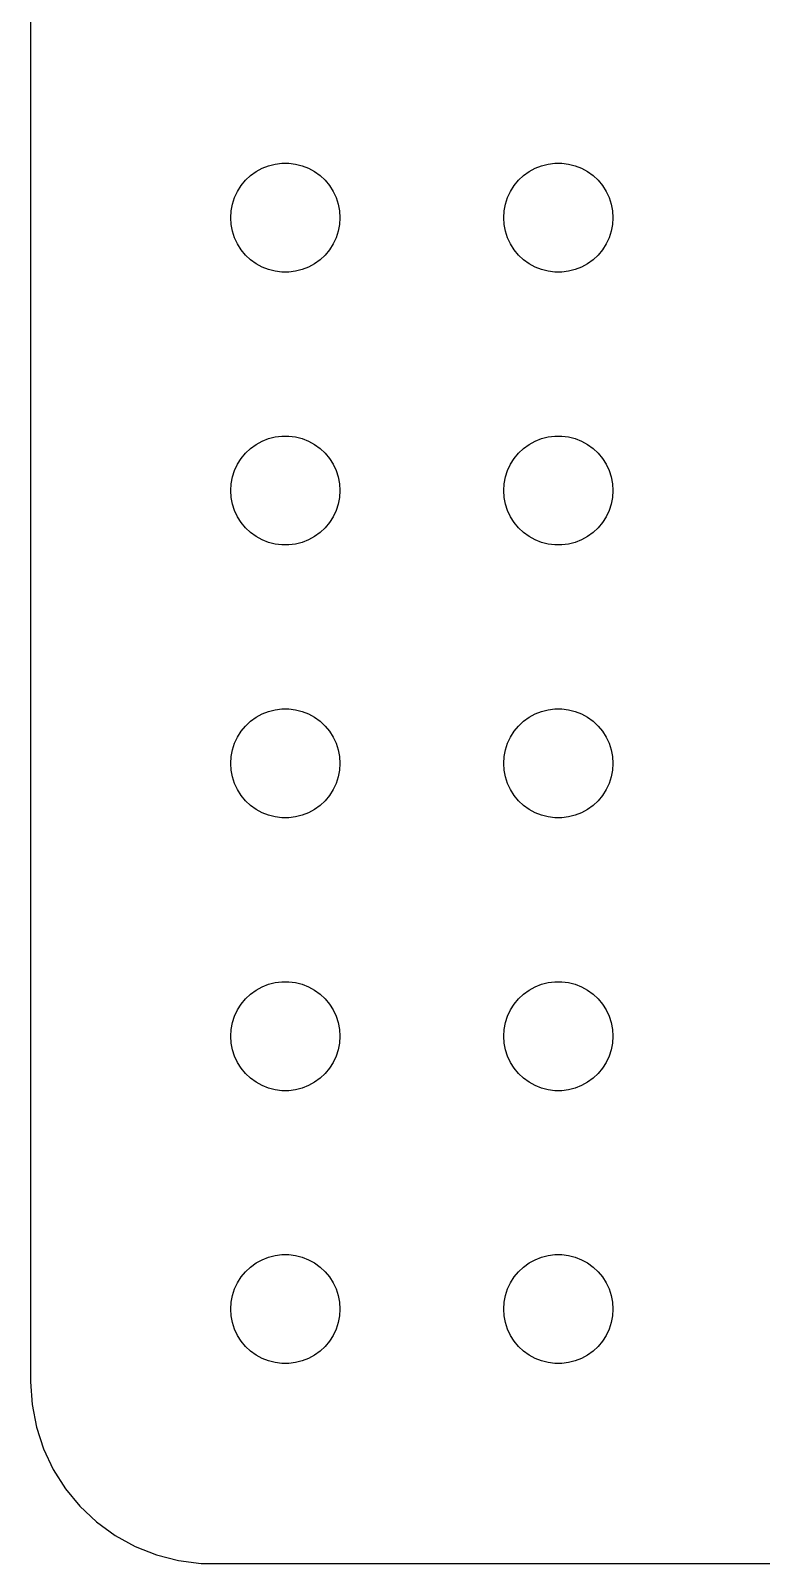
# Model space of a CAD drawing. Header units: metres. Extents: x -90 to 90, y -89 to 89.
# Drawn here: x -89.5 to -69.42, y -89.49 to -47.36 of the extents above; entities that cross this region are included whole.
import ezdxf

# ---------------------------------------------------------------- set-up
doc = ezdxf.new("R2010")
doc.units = ezdxf.units.M

msp = doc.modelspace()

# ---------------------------------------------------------------- linework, layer by layer
for p, q in [((-89.5, 84.5), (-89.5, -84.5)), ((-83.5934, -51.4732), (-83.4561, -51.3442)), ((-83.4561, -51.3442), (-83.3037, -51.2335)), ((-83.3037, -51.2335), (-83.1387, -51.1428)), ((-83.1387, -51.1428), (-82.9635, -51.0734)), ((-82.9635, -51.0734), (-82.7811, -51.0266)), ((-82.7811, -51.0266), (-82.5942, -51.003)), ((-82.5942, -51.003), (-82.4058, -51.003)), ((-82.4058, -51.003), (-82.2189, -51.0266)), ((-82.2189, -51.0266), (-82.0365, -51.0734)), ((-82.0365, -51.0734), (-81.8613, -51.1428)), ((-81.8613, -51.1428), (-81.6963, -51.2335)), ((-81.6963, -51.2335), (-81.5439, -51.3442)), ((-81.5439, -51.3442), (-81.4065, -51.4732)), ((-76.0934, -51.4732), (-75.9561, -51.3442)), ((-75.9561, -51.3442), (-75.8037, -51.2335)), ((-75.8037, -51.2335), (-75.6387, -51.1428)), ((-75.6387, -51.1428), (-75.4635, -51.0734)), ((-75.4635, -51.0734), (-75.2811, -51.0266)), ((-75.2811, -51.0266), (-75.0942, -51.003)), ((-75.0942, -51.003), (-74.9058, -51.003)), ((-74.9058, -51.003), (-74.7189, -51.0266)), ((-74.7189, -51.0266), (-74.5365, -51.0734)), ((-74.5365, -51.0734), (-74.3613, -51.1428)), ((-74.3613, -51.1428), (-74.1963, -51.2335)), ((-74.1963, -51.2335), (-74.0439, -51.3442)), ((-74.0439, -51.3442), (-73.9065, -51.4732)), ((-83.8947, -51.9478), (-83.8145, -51.7774)), ((-83.8145, -51.7774), (-83.7135, -51.6183)), ((-83.7135, -51.6183), (-83.5934, -51.4732)), ((-81.4065, -51.4732), (-81.2865, -51.6183)), ((-81.2865, -51.6183), (-81.1855, -51.7774)), ((-81.1855, -51.7774), (-81.1053, -51.9478)), ((-76.3947, -51.9478), (-76.3145, -51.7774)), ((-76.3145, -51.7774), (-76.2135, -51.6183)), ((-76.2135, -51.6183), (-76.0934, -51.4732)), ((-73.9065, -51.4732), (-73.7865, -51.6183)), ((-73.7865, -51.6183), (-73.6855, -51.7774)), ((-73.6855, -51.7774), (-73.6053, -51.9478)), ((-83.9882, -52.312), (-83.9529, -52.127)), ((-83.9529, -52.127), (-83.8947, -51.9478)), ((-81.1053, -51.9478), (-81.0471, -52.127)), ((-81.0471, -52.127), (-81.0118, -52.312)), ((-76.4882, -52.312), (-76.4529, -52.127)), ((-76.4529, -52.127), (-76.3947, -51.9478)), ((-73.6053, -51.9478), (-73.5471, -52.127)), ((-73.5471, -52.127), (-73.5118, -52.312)), ((-84, -52.5), (-83.9882, -52.312)), ((-83.9882, -52.688), (-84, -52.5)), ((-81.0118, -52.312), (-81, -52.5)), ((-81, -52.5), (-81.0118, -52.688)), ((-76.5, -52.5), (-76.4882, -52.312)), ((-76.4882, -52.688), (-76.5, -52.5)), ((-73.5118, -52.312), (-73.5, -52.5)), ((-73.5, -52.5), (-73.5118, -52.688)), ((-83.9529, -52.873), (-83.9882, -52.688)), ((-83.8947, -53.0522), (-83.9529, -52.873)), ((-83.8145, -53.2226), (-83.8947, -53.0522)), ((-81.1053, -53.0522), (-81.1855, -53.2226)), ((-81.0471, -52.873), (-81.1053, -53.0522)), ((-81.0118, -52.688), (-81.0471, -52.873)), ((-76.4529, -52.873), (-76.4882, -52.688)), ((-76.3947, -53.0522), (-76.4529, -52.873)), ((-76.3145, -53.2226), (-76.3947, -53.0522)), ((-73.6053, -53.0522), (-73.6855, -53.2226)), ((-73.5471, -52.873), (-73.6053, -53.0522)), ((-73.5118, -52.688), (-73.5471, -52.873)), ((-83.7135, -53.3817), (-83.8145, -53.2226)), ((-83.5934, -53.5268), (-83.7135, -53.3817)), ((-81.2865, -53.3817), (-81.4065, -53.5268)), ((-81.1855, -53.2226), (-81.2865, -53.3817)), ((-76.2135, -53.3817), (-76.3145, -53.2226)), ((-76.0934, -53.5268), (-76.2135, -53.3817)), ((-73.7865, -53.3817), (-73.9065, -53.5268)), ((-73.6855, -53.2226), (-73.7865, -53.3817)), ((-83.4561, -53.6558), (-83.5934, -53.5268)), ((-83.3037, -53.7665), (-83.4561, -53.6558)), ((-83.1387, -53.8572), (-83.3037, -53.7665)), ((-82.9635, -53.9266), (-83.1387, -53.8572)), ((-82.7811, -53.9734), (-82.9635, -53.9266)), ((-82.0365, -53.9266), (-82.2189, -53.9734)), ((-81.8613, -53.8572), (-82.0365, -53.9266)), ((-81.6963, -53.7665), (-81.8613, -53.8572)), ((-81.5439, -53.6558), (-81.6963, -53.7665)), ((-81.4065, -53.5268), (-81.5439, -53.6558)), ((-75.9561, -53.6558), (-76.0934, -53.5268)), ((-75.8037, -53.7665), (-75.9561, -53.6558)), ((-75.6387, -53.8572), (-75.8037, -53.7665)), ((-75.4635, -53.9266), (-75.6387, -53.8572)), ((-75.2811, -53.9734), (-75.4635, -53.9266)), ((-74.5365, -53.9266), (-74.7189, -53.9734)), ((-74.3613, -53.8572), (-74.5365, -53.9266)), ((-74.1963, -53.7665), (-74.3613, -53.8572)), ((-74.0439, -53.6558), (-74.1963, -53.7665)), ((-73.9065, -53.5268), (-74.0439, -53.6558)), ((-82.5942, -53.997), (-82.7811, -53.9734)), ((-82.4058, -53.997), (-82.5942, -53.997)), ((-82.2189, -53.9734), (-82.4058, -53.997)), ((-75.0942, -53.997), (-75.2811, -53.9734)), ((-74.9058, -53.997), (-75.0942, -53.997)), ((-74.7189, -53.9734), (-74.9058, -53.997)), ((-82.9635, -58.5734), (-82.7811, -58.5266)), ((-82.7811, -58.5266), (-82.5942, -58.503)), ((-82.5942, -58.503), (-82.4058, -58.503)), ((-82.4058, -58.503), (-82.2189, -58.5266)), ((-82.2189, -58.5266), (-82.0365, -58.5734)), ((-75.4635, -58.5734), (-75.2811, -58.5266)), ((-75.2811, -58.5266), (-75.0942, -58.503)), ((-75.0942, -58.503), (-74.9058, -58.503)), ((-74.9058, -58.503), (-74.7189, -58.5266)), ((-74.7189, -58.5266), (-74.5365, -58.5734)), ((-83.7135, -59.1183), (-83.5934, -58.9732)), ((-83.5934, -58.9732), (-83.4561, -58.8442)), ((-83.4561, -58.8442), (-83.3037, -58.7335)), ((-83.3037, -58.7335), (-83.1387, -58.6428)), ((-83.1387, -58.6428), (-82.9635, -58.5734)), ((-82.0365, -58.5734), (-81.8613, -58.6428)), ((-81.8613, -58.6428), (-81.6963, -58.7335)), ((-81.6963, -58.7335), (-81.5439, -58.8442)), ((-81.5439, -58.8442), (-81.4065, -58.9732)), ((-81.4065, -58.9732), (-81.2865, -59.1183)), ((-76.2135, -59.1183), (-76.0934, -58.9732)), ((-76.0934, -58.9732), (-75.9561, -58.8442)), ((-75.9561, -58.8442), (-75.8037, -58.7335)), ((-75.8037, -58.7335), (-75.6387, -58.6428)), ((-75.6387, -58.6428), (-75.4635, -58.5734)), ((-74.5365, -58.5734), (-74.3613, -58.6428)), ((-74.3613, -58.6428), (-74.1963, -58.7335)), ((-74.1963, -58.7335), (-74.0439, -58.8442)), ((-74.0439, -58.8442), (-73.9065, -58.9732)), ((-73.9065, -58.9732), (-73.7865, -59.1183)), ((-83.8947, -59.4478), (-83.8145, -59.2774)), ((-83.8145, -59.2774), (-83.7135, -59.1183)), ((-81.2865, -59.1183), (-81.1855, -59.2774)), ((-81.1855, -59.2774), (-81.1053, -59.4478)), ((-76.3947, -59.4478), (-76.3145, -59.2774)), ((-76.3145, -59.2774), (-76.2135, -59.1183)), ((-73.7865, -59.1183), (-73.6855, -59.2774)), ((-73.6855, -59.2774), (-73.6053, -59.4478)), ((-84, -60), (-83.9882, -59.812)), ((-83.9882, -59.812), (-83.9529, -59.627)), ((-83.9529, -59.627), (-83.8947, -59.4478)), ((-81.1053, -59.4478), (-81.0471, -59.627)), ((-81.0471, -59.627), (-81.0118, -59.812)), ((-81.0118, -59.812), (-81, -60)), ((-76.5, -60), (-76.4882, -59.812)), ((-76.4882, -59.812), (-76.4529, -59.627)), ((-76.4529, -59.627), (-76.3947, -59.4478)), ((-73.6053, -59.4478), (-73.5471, -59.627)), ((-73.5471, -59.627), (-73.5118, -59.812)), ((-73.5118, -59.812), (-73.5, -60)), ((-83.9882, -60.188), (-84, -60)), ((-83.9529, -60.373), (-83.9882, -60.188)), ((-81.0118, -60.188), (-81.0471, -60.373)), ((-81, -60), (-81.0118, -60.188)), ((-76.4882, -60.188), (-76.5, -60)), ((-76.4529, -60.373), (-76.4882, -60.188)), ((-73.5118, -60.188), (-73.5471, -60.373)), ((-73.5, -60), (-73.5118, -60.188)), ((-83.8947, -60.5522), (-83.9529, -60.373)), ((-83.8145, -60.7226), (-83.8947, -60.5522)), ((-81.1053, -60.5522), (-81.1855, -60.7226)), ((-81.0471, -60.373), (-81.1053, -60.5522)), ((-76.3947, -60.5522), (-76.4529, -60.373)), ((-76.3145, -60.7226), (-76.3947, -60.5522)), ((-73.6053, -60.5522), (-73.6855, -60.7226)), ((-73.5471, -60.373), (-73.6053, -60.5522)), ((-83.7135, -60.8817), (-83.8145, -60.7226)), ((-83.5934, -61.0268), (-83.7135, -60.8817)), ((-83.4561, -61.1558), (-83.5934, -61.0268)), ((-81.4065, -61.0268), (-81.5439, -61.1558)), ((-81.2865, -60.8817), (-81.4065, -61.0268)), ((-81.1855, -60.7226), (-81.2865, -60.8817)), ((-76.2135, -60.8817), (-76.3145, -60.7226)), ((-76.0934, -61.0268), (-76.2135, -60.8817)), ((-75.9561, -61.1558), (-76.0934, -61.0268)), ((-73.9065, -61.0268), (-74.0439, -61.1558)), ((-73.7865, -60.8817), (-73.9065, -61.0268)), ((-73.6855, -60.7226), (-73.7865, -60.8817)), ((-83.3037, -61.2665), (-83.4561, -61.1558)), ((-83.1387, -61.3572), (-83.3037, -61.2665)), ((-82.9635, -61.4266), (-83.1387, -61.3572)), ((-82.7811, -61.4734), (-82.9635, -61.4266)), ((-82.5942, -61.497), (-82.7811, -61.4734)), ((-82.4058, -61.497), (-82.5942, -61.497)), ((-82.2189, -61.4734), (-82.4058, -61.497)), ((-82.0365, -61.4266), (-82.2189, -61.4734)), ((-81.8613, -61.3572), (-82.0365, -61.4266)), ((-81.6963, -61.2665), (-81.8613, -61.3572)), ((-81.5439, -61.1558), (-81.6963, -61.2665)), ((-75.8037, -61.2665), (-75.9561, -61.1558)), ((-75.6387, -61.3572), (-75.8037, -61.2665)), ((-75.4635, -61.4266), (-75.6387, -61.3572)), ((-75.2811, -61.4734), (-75.4635, -61.4266)), ((-75.0942, -61.497), (-75.2811, -61.4734)), ((-74.9058, -61.497), (-75.0942, -61.497)), ((-74.7189, -61.4734), (-74.9058, -61.497)), ((-74.5365, -61.4266), (-74.7189, -61.4734)), ((-74.3613, -61.3572), (-74.5365, -61.4266)), ((-74.1963, -61.2665), (-74.3613, -61.3572)), ((-74.0439, -61.1558), (-74.1963, -61.2665)), ((-83.3037, -66.2335), (-83.1387, -66.1428)), ((-83.1387, -66.1428), (-82.9635, -66.0734)), ((-82.9635, -66.0734), (-82.7811, -66.0266)), ((-82.7811, -66.0266), (-82.5942, -66.003)), ((-82.5942, -66.003), (-82.4058, -66.003)), ((-82.4058, -66.003), (-82.2189, -66.0266)), ((-82.2189, -66.0266), (-82.0365, -66.0734)), ((-82.0365, -66.0734), (-81.8613, -66.1428)), ((-81.8613, -66.1428), (-81.6963, -66.2335)), ((-75.8037, -66.2335), (-75.6387, -66.1428)), ((-75.6387, -66.1428), (-75.4635, -66.0734)), ((-75.4635, -66.0734), (-75.2811, -66.0266)), ((-75.2811, -66.0266), (-75.0942, -66.003)), ((-75.0942, -66.003), (-74.9058, -66.003)), ((-74.9058, -66.003), (-74.7189, -66.0266)), ((-74.7189, -66.0266), (-74.5365, -66.0734)), ((-74.5365, -66.0734), (-74.3613, -66.1428)), ((-74.3613, -66.1428), (-74.1963, -66.2335)), ((-83.7135, -66.6183), (-83.5934, -66.4732)), ((-83.5934, -66.4732), (-83.4561, -66.3442)), ((-83.4561, -66.3442), (-83.3037, -66.2335)), ((-81.6963, -66.2335), (-81.5439, -66.3442)), ((-81.5439, -66.3442), (-81.4065, -66.4732)), ((-81.4065, -66.4732), (-81.2865, -66.6183)), ((-76.2135, -66.6183), (-76.0934, -66.4732)), ((-76.0934, -66.4732), (-75.9561, -66.3442)), ((-75.9561, -66.3442), (-75.8037, -66.2335)), ((-74.1963, -66.2335), (-74.0439, -66.3442)), ((-74.0439, -66.3442), (-73.9065, -66.4732)), ((-73.9065, -66.4732), (-73.7865, -66.6183)), ((-83.9529, -67.127), (-83.8947, -66.9478)), ((-83.8947, -66.9478), (-83.8145, -66.7774)), ((-83.8145, -66.7774), (-83.7135, -66.6183)), ((-81.2865, -66.6183), (-81.1855, -66.7774)), ((-81.1855, -66.7774), (-81.1053, -66.9478)), ((-81.1053, -66.9478), (-81.0471, -67.127)), ((-76.4529, -67.127), (-76.3947, -66.9478)), ((-76.3947, -66.9478), (-76.3145, -66.7774)), ((-76.3145, -66.7774), (-76.2135, -66.6183)), ((-73.7865, -66.6183), (-73.6855, -66.7774)), ((-73.6855, -66.7774), (-73.6053, -66.9478)), ((-73.6053, -66.9478), (-73.5471, -67.127)), ((-84, -67.5), (-83.9882, -67.312)), ((-83.9882, -67.312), (-83.9529, -67.127)), ((-81.0471, -67.127), (-81.0118, -67.312)), ((-81.0118, -67.312), (-81, -67.5)), ((-76.5, -67.5), (-76.4882, -67.312)), ((-76.4882, -67.312), (-76.4529, -67.127)), ((-73.5471, -67.127), (-73.5118, -67.312)), ((-73.5118, -67.312), (-73.5, -67.5)), ((-83.9882, -67.688), (-84, -67.5)), ((-83.9529, -67.873), (-83.9882, -67.688)), ((-81.0118, -67.688), (-81.0471, -67.873)), ((-81, -67.5), (-81.0118, -67.688)), ((-76.4882, -67.688), (-76.5, -67.5)), ((-76.4529, -67.873), (-76.4882, -67.688)), ((-73.5118, -67.688), (-73.5471, -67.873)), ((-73.5, -67.5), (-73.5118, -67.688)), ((-83.8947, -68.0522), (-83.9529, -67.873)), ((-83.8145, -68.2226), (-83.8947, -68.0522)), ((-83.7135, -68.3817), (-83.8145, -68.2226)), ((-81.1855, -68.2226), (-81.2865, -68.3817)), ((-81.1053, -68.0522), (-81.1855, -68.2226)), ((-81.0471, -67.873), (-81.1053, -68.0522)), ((-76.3947, -68.0522), (-76.4529, -67.873)), ((-76.3145, -68.2226), (-76.3947, -68.0522)), ((-76.2135, -68.3817), (-76.3145, -68.2226)), ((-73.6855, -68.2226), (-73.7865, -68.3817)), ((-73.6053, -68.0522), (-73.6855, -68.2226)), ((-73.5471, -67.873), (-73.6053, -68.0522)), ((-83.5934, -68.5268), (-83.7135, -68.3817)), ((-83.4561, -68.6558), (-83.5934, -68.5268)), ((-83.3037, -68.7665), (-83.4561, -68.6558)), ((-81.5439, -68.6558), (-81.6963, -68.7665)), ((-81.4065, -68.5268), (-81.5439, -68.6558)), ((-81.2865, -68.3817), (-81.4065, -68.5268)), ((-76.0934, -68.5268), (-76.2135, -68.3817)), ((-75.9561, -68.6558), (-76.0934, -68.5268)), ((-75.8037, -68.7665), (-75.9561, -68.6558)), ((-74.0439, -68.6558), (-74.1963, -68.7665)), ((-73.9065, -68.5268), (-74.0439, -68.6558)), ((-73.7865, -68.3817), (-73.9065, -68.5268)), ((-83.1387, -68.8572), (-83.3037, -68.7665)), ((-82.9635, -68.9266), (-83.1387, -68.8572)), ((-82.7811, -68.9734), (-82.9635, -68.9266)), ((-82.5942, -68.997), (-82.7811, -68.9734)), ((-82.4058, -68.997), (-82.5942, -68.997)), ((-82.2189, -68.9734), (-82.4058, -68.997)), ((-82.0365, -68.9266), (-82.2189, -68.9734)), ((-81.8613, -68.8572), (-82.0365, -68.9266)), ((-81.6963, -68.7665), (-81.8613, -68.8572)), ((-75.6387, -68.8572), (-75.8037, -68.7665)), ((-75.4635, -68.9266), (-75.6387, -68.8572)), ((-75.2811, -68.9734), (-75.4635, -68.9266)), ((-75.0942, -68.997), (-75.2811, -68.9734)), ((-74.9058, -68.997), (-75.0942, -68.997)), ((-74.7189, -68.9734), (-74.9058, -68.997)), ((-74.5365, -68.9266), (-74.7189, -68.9734)), ((-74.3613, -68.8572), (-74.5365, -68.9266)), ((-74.1963, -68.7665), (-74.3613, -68.8572)), ((-83.3037, -73.7335), (-83.1387, -73.6428)), ((-83.1387, -73.6428), (-82.9635, -73.5734)), ((-82.9635, -73.5734), (-82.7811, -73.5266)), ((-82.7811, -73.5266), (-82.5942, -73.503)), ((-82.5942, -73.503), (-82.4058, -73.503)), ((-82.4058, -73.503), (-82.2189, -73.5266)), ((-82.2189, -73.5266), (-82.0365, -73.5734)), ((-82.0365, -73.5734), (-81.8613, -73.6428)), ((-81.8613, -73.6428), (-81.6963, -73.7335)), ((-75.8037, -73.7335), (-75.6387, -73.6428)), ((-75.6387, -73.6428), (-75.4635, -73.5734)), ((-75.4635, -73.5734), (-75.2811, -73.5266)), ((-75.2811, -73.5266), (-75.0942, -73.503)), ((-75.0942, -73.503), (-74.9058, -73.503)), ((-74.9058, -73.503), (-74.7189, -73.5266)), ((-74.7189, -73.5266), (-74.5365, -73.5734)), ((-74.5365, -73.5734), (-74.3613, -73.6428)), ((-74.3613, -73.6428), (-74.1963, -73.7335)), ((-83.8145, -74.2774), (-83.7135, -74.1183)), ((-83.7135, -74.1183), (-83.5934, -73.9732)), ((-83.5934, -73.9732), (-83.4561, -73.8442)), ((-83.4561, -73.8442), (-83.3037, -73.7335)), ((-81.6963, -73.7335), (-81.5439, -73.8442)), ((-81.5439, -73.8442), (-81.4065, -73.9732)), ((-81.4065, -73.9732), (-81.2865, -74.1183)), ((-81.2865, -74.1183), (-81.1855, -74.2774)), ((-76.3145, -74.2774), (-76.2135, -74.1183)), ((-76.2135, -74.1183), (-76.0934, -73.9732)), ((-76.0934, -73.9732), (-75.9561, -73.8442)), ((-75.9561, -73.8442), (-75.8037, -73.7335)), ((-74.1963, -73.7335), (-74.0439, -73.8442)), ((-74.0439, -73.8442), (-73.9065, -73.9732)), ((-73.9065, -73.9732), (-73.7865, -74.1183)), ((-73.7865, -74.1183), (-73.6855, -74.2774)), ((-83.9529, -74.627), (-83.8947, -74.4478)), ((-83.8947, -74.4478), (-83.8145, -74.2774)), ((-81.1855, -74.2774), (-81.1053, -74.4478)), ((-81.1053, -74.4478), (-81.0471, -74.627)), ((-76.4529, -74.627), (-76.3947, -74.4478)), ((-76.3947, -74.4478), (-76.3145, -74.2774)), ((-73.6855, -74.2774), (-73.6053, -74.4478)), ((-73.6053, -74.4478), (-73.5471, -74.627)), ((-84, -75), (-83.9882, -74.812)), ((-83.9882, -74.812), (-83.9529, -74.627)), ((-81.0471, -74.627), (-81.0118, -74.812)), ((-81.0118, -74.812), (-81, -75)), ((-76.5, -75), (-76.4882, -74.812)), ((-76.4882, -74.812), (-76.4529, -74.627)), ((-73.5471, -74.627), (-73.5118, -74.812)), ((-73.5118, -74.812), (-73.5, -75)), ((-83.9882, -75.188), (-84, -75)), ((-83.9529, -75.373), (-83.9882, -75.188)), ((-83.8947, -75.5522), (-83.9529, -75.373)), ((-81.0471, -75.373), (-81.1053, -75.5522)), ((-81.0118, -75.188), (-81.0471, -75.373)), ((-81, -75), (-81.0118, -75.188)), ((-76.4882, -75.188), (-76.5, -75)), ((-76.4529, -75.373), (-76.4882, -75.188)), ((-76.3947, -75.5522), (-76.4529, -75.373)), ((-73.5471, -75.373), (-73.6053, -75.5522)), ((-73.5118, -75.188), (-73.5471, -75.373)), ((-73.5, -75), (-73.5118, -75.188)), ((-83.8145, -75.7226), (-83.8947, -75.5522)), ((-83.7135, -75.8817), (-83.8145, -75.7226)), ((-81.1855, -75.7226), (-81.2865, -75.8817)), ((-81.1053, -75.5522), (-81.1855, -75.7226)), ((-76.3145, -75.7226), (-76.3947, -75.5522)), ((-76.2135, -75.8817), (-76.3145, -75.7226)), ((-73.6855, -75.7226), (-73.7865, -75.8817)), ((-73.6053, -75.5522), (-73.6855, -75.7226)), ((-83.5934, -76.0268), (-83.7135, -75.8817)), ((-83.4561, -76.1558), (-83.5934, -76.0268)), ((-83.3037, -76.2665), (-83.4561, -76.1558)), ((-81.5439, -76.1558), (-81.6963, -76.2665)), ((-81.4065, -76.0268), (-81.5439, -76.1558)), ((-81.2865, -75.8817), (-81.4065, -76.0268)), ((-76.0934, -76.0268), (-76.2135, -75.8817)), ((-75.9561, -76.1558), (-76.0934, -76.0268)), ((-75.8037, -76.2665), (-75.9561, -76.1558)), ((-74.0439, -76.1558), (-74.1963, -76.2665)), ((-73.9065, -76.0268), (-74.0439, -76.1558)), ((-73.7865, -75.8817), (-73.9065, -76.0268)), ((-83.1387, -76.3572), (-83.3037, -76.2665)), ((-82.9635, -76.4266), (-83.1387, -76.3572)), ((-82.7811, -76.4734), (-82.9635, -76.4266)), ((-82.5942, -76.497), (-82.7811, -76.4734)), ((-82.4058, -76.497), (-82.5942, -76.497)), ((-82.2189, -76.4734), (-82.4058, -76.497)), ((-82.0365, -76.4266), (-82.2189, -76.4734)), ((-81.8613, -76.3572), (-82.0365, -76.4266)), ((-81.6963, -76.2665), (-81.8613, -76.3572)), ((-75.6387, -76.3572), (-75.8037, -76.2665)), ((-75.4635, -76.4266), (-75.6387, -76.3572)), ((-75.2811, -76.4734), (-75.4635, -76.4266)), ((-75.0942, -76.497), (-75.2811, -76.4734)), ((-74.9058, -76.497), (-75.0942, -76.497)), ((-74.7189, -76.4734), (-74.9058, -76.497)), ((-74.5365, -76.4266), (-74.7189, -76.4734)), ((-74.3613, -76.3572), (-74.5365, -76.4266)), ((-74.1963, -76.2665), (-74.3613, -76.3572)), ((-83.4561, -81.3442), (-83.3037, -81.2335)), ((-83.3037, -81.2335), (-83.1387, -81.1428)), ((-83.1387, -81.1428), (-82.9635, -81.0734)), ((-82.9635, -81.0734), (-82.7811, -81.0266)), ((-82.7811, -81.0266), (-82.5942, -81.003)), ((-82.5942, -81.003), (-82.4058, -81.003)), ((-82.4058, -81.003), (-82.2189, -81.0266)), ((-82.2189, -81.0266), (-82.0365, -81.0734)), ((-82.0365, -81.0734), (-81.8613, -81.1428)), ((-81.8613, -81.1428), (-81.6963, -81.2335)), ((-81.6963, -81.2335), (-81.5439, -81.3442)), ((-75.9561, -81.3442), (-75.8037, -81.2335)), ((-75.8037, -81.2335), (-75.6387, -81.1428)), ((-75.6387, -81.1428), (-75.4635, -81.0734)), ((-75.4635, -81.0734), (-75.2811, -81.0266)), ((-75.2811, -81.0266), (-75.0942, -81.003)), ((-75.0942, -81.003), (-74.9058, -81.003)), ((-74.9058, -81.003), (-74.7189, -81.0266)), ((-74.7189, -81.0266), (-74.5365, -81.0734)), ((-74.5365, -81.0734), (-74.3613, -81.1428)), ((-74.3613, -81.1428), (-74.1963, -81.2335)), ((-74.1963, -81.2335), (-74.0439, -81.3442)), ((-83.8145, -81.7774), (-83.7135, -81.6183)), ((-83.7135, -81.6183), (-83.5934, -81.4732)), ((-83.5934, -81.4732), (-83.4561, -81.3442)), ((-81.5439, -81.3442), (-81.4065, -81.4732)), ((-81.4065, -81.4732), (-81.2865, -81.6183)), ((-81.2865, -81.6183), (-81.1855, -81.7774)), ((-76.3145, -81.7774), (-76.2135, -81.6183)), ((-76.2135, -81.6183), (-76.0934, -81.4732)), ((-76.0934, -81.4732), (-75.9561, -81.3442)), ((-74.0439, -81.3442), (-73.9065, -81.4732)), ((-73.9065, -81.4732), (-73.7865, -81.6183)), ((-73.7865, -81.6183), (-73.6855, -81.7774)), ((-83.9882, -82.312), (-83.9529, -82.127)), ((-83.9529, -82.127), (-83.8947, -81.9478)), ((-83.8947, -81.9478), (-83.8145, -81.7774)), ((-81.1855, -81.7774), (-81.1053, -81.9478)), ((-81.1053, -81.9478), (-81.0471, -82.127)), ((-81.0471, -82.127), (-81.0118, -82.312)), ((-76.4882, -82.312), (-76.4529, -82.127)), ((-76.4529, -82.127), (-76.3947, -81.9478)), ((-76.3947, -81.9478), (-76.3145, -81.7774)), ((-73.6855, -81.7774), (-73.6053, -81.9478)), ((-73.6053, -81.9478), (-73.5471, -82.127)), ((-73.5471, -82.127), (-73.5118, -82.312)), ((-84, -82.5), (-83.9882, -82.312)), ((-83.9882, -82.688), (-84, -82.5)), ((-81.0118, -82.312), (-81, -82.5)), ((-81, -82.5), (-81.0118, -82.688)), ((-76.5, -82.5), (-76.4882, -82.312)), ((-76.4882, -82.688), (-76.5, -82.5)), ((-73.5118, -82.312), (-73.5, -82.5)), ((-73.5, -82.5), (-73.5118, -82.688)), ((-83.9529, -82.873), (-83.9882, -82.688)), ((-83.8947, -83.0522), (-83.9529, -82.873)), ((-81.0471, -82.873), (-81.1053, -83.0522)), ((-81.0118, -82.688), (-81.0471, -82.873)), ((-76.4529, -82.873), (-76.4882, -82.688)), ((-76.3947, -83.0522), (-76.4529, -82.873)), ((-73.5471, -82.873), (-73.6053, -83.0522)), ((-73.5118, -82.688), (-73.5471, -82.873)), ((-83.8145, -83.2226), (-83.8947, -83.0522)), ((-83.7135, -83.3817), (-83.8145, -83.2226)), ((-83.5934, -83.5268), (-83.7135, -83.3817)), ((-81.2865, -83.3817), (-81.4065, -83.5268)), ((-81.1855, -83.2226), (-81.2865, -83.3817)), ((-81.1053, -83.0522), (-81.1855, -83.2226)), ((-76.3145, -83.2226), (-76.3947, -83.0522)), ((-76.2135, -83.3817), (-76.3145, -83.2226)), ((-76.0934, -83.5268), (-76.2135, -83.3817)), ((-73.7865, -83.3817), (-73.9065, -83.5268)), ((-73.6855, -83.2226), (-73.7865, -83.3817)), ((-73.6053, -83.0522), (-73.6855, -83.2226)), ((-83.4561, -83.6558), (-83.5934, -83.5268)), ((-83.3037, -83.7665), (-83.4561, -83.6558)), ((-83.1387, -83.8572), (-83.3037, -83.7665)), ((-81.6963, -83.7665), (-81.8613, -83.8572)), ((-81.5439, -83.6558), (-81.6963, -83.7665)), ((-81.4065, -83.5268), (-81.5439, -83.6558)), ((-75.9561, -83.6558), (-76.0934, -83.5268)), ((-75.8037, -83.7665), (-75.9561, -83.6558)), ((-75.6387, -83.8572), (-75.8037, -83.7665)), ((-74.1963, -83.7665), (-74.3613, -83.8572)), ((-74.0439, -83.6558), (-74.1963, -83.7665)), ((-73.9065, -83.5268), (-74.0439, -83.6558)), ((-82.9635, -83.9266), (-83.1387, -83.8572)), ((-82.7811, -83.9734), (-82.9635, -83.9266)), ((-82.5942, -83.997), (-82.7811, -83.9734)), ((-82.4058, -83.997), (-82.5942, -83.997)), ((-82.2189, -83.9734), (-82.4058, -83.997)), ((-82.0365, -83.9266), (-82.2189, -83.9734)), ((-81.8613, -83.8572), (-82.0365, -83.9266)), ((-75.4635, -83.9266), (-75.6387, -83.8572)), ((-75.2811, -83.9734), (-75.4635, -83.9266)), ((-75.0942, -83.997), (-75.2811, -83.9734)), ((-74.9058, -83.997), (-75.0942, -83.997)), ((-74.7189, -83.9734), (-74.9058, -83.997)), ((-74.5365, -83.9266), (-74.7189, -83.9734)), ((-74.3613, -83.8572), (-74.5365, -83.9266)), ((-89.5, -84.5), (-89.4606, -85.1267)), ((-89.4606, -85.1267), (-89.3429, -85.7434)), ((-89.3429, -85.7434), (-89.1489, -86.3406)), ((-89.1489, -86.3406), (-88.8815, -86.9088)), ((-88.8815, -86.9088), (-88.5451, -87.4389)), ((-88.5451, -87.4389), (-88.1448, -87.9227)), ((-88.1448, -87.9227), (-87.6871, -88.3526)), ((-87.6871, -88.3526), (-87.1791, -88.7216)), ((-87.1791, -88.7216), (-86.6289, -89.0241)), ((-86.6289, -89.0241), (-86.0451, -89.2553)), ((-86.0451, -89.2553), (-85.4369, -89.4114)), ((-85.4369, -89.4114), (-84.8139, -89.4901)), ((-84.8139, -89.4901), (84.8139, -89.4901))]:
    msp.add_line(p, q)

doc.saveas('drawing.dxf')
